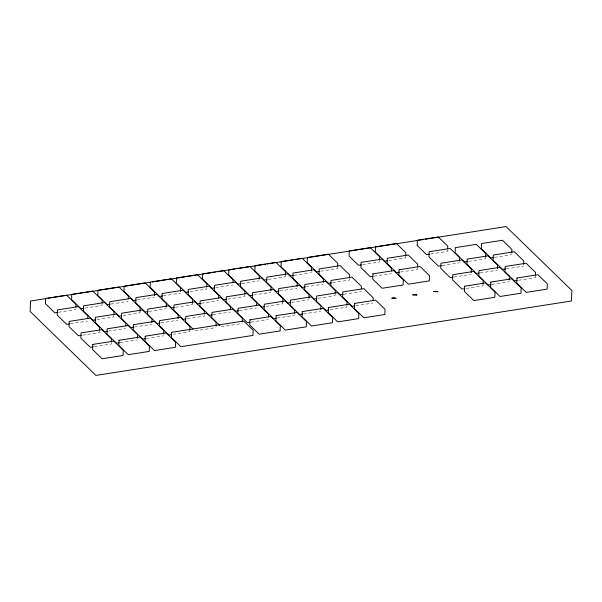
<?xml version="1.0" encoding="UTF-8"?>
<svg xmlns="http://www.w3.org/2000/svg" width="602" height="602" viewBox="0 0 602 602"><rect width="100%" height="100%" fill="white"/><g stroke="black" fill="none" stroke-linecap="round" stroke-linejoin="round"><path stroke-width="0.45" stroke-dasharray="3.01 2.26" d="M99.488 330.799L99.42 332.53L82.113 335.239M102.047 303.724L101.971 305.462L84.671 308.171M111.302 342.282L111.227 344.02L93.927 346.729M113.853 315.215L113.786 316.945L96.486 319.654M140.033 311.114L139.965 312.844L122.665 315.553M189.841 329.986L189.765 331.725L173.376 334.291M192.399 302.919L192.324 304.65L175.024 307.359M204.206 314.402L204.138 316.14L186.831 318.849M206.764 287.335L206.689 289.065L189.389 291.774M244.758 294.717L244.683 296.455L227.383 299.164M282.744 302.106L282.677 303.844L265.377 306.553M285.303 275.039L285.228 276.769L267.928 279.478M335.103 293.911L335.036 295.642L317.736 298.351M337.662 266.837L337.587 268.575L320.287 271.284M346.918 305.395L346.85 307.133L329.542 309.842M349.476 278.327L349.401 280.058L332.101 282.767M379.546 260.282L379.478 262.02L362.178 264.722M405.725 256.181L405.658 257.919L388.358 260.628M417.54 267.672L417.472 269.403L400.164 272.112M447.617 249.627L447.542 251.365L430.242 254.067M483.052 284.084L482.985 285.822L465.677 288.531M485.611 257.016L485.536 258.747L468.236 261.456M535.411 275.889L535.344 277.627L518.036 280.336M58.492 312.265L75.792 309.556M110.851 304.07L128.151 301.361M137.03 299.969L154.33 297.26M163.21 295.875L180.51 293.166M215.569 287.673L232.869 284.972M241.748 283.58L259.048 280.871M294.107 275.385L311.407 272.676M70.306 323.756L87.606 321.047M148.845 311.46L166.144 308.751M201.203 303.265L218.503 300.556M253.562 295.063L270.862 292.354M279.742 290.969L297.042 288.26M305.921 286.868L323.221 284.159M373.985 276.213L391.292 273.504M442.056 265.557L459.356 262.848M494.415 257.363L511.715 254.654M108.292 331.145L125.6 328.436M134.472 327.044L151.779 324.335M160.651 322.943L177.959 320.234M213.018 314.748L230.318 312.039M239.197 310.647L256.497 307.938M291.556 302.452L308.856 299.743M343.915 294.258L361.215 291.549M453.87 277.04L471.17 274.331M480.05 272.947L497.35 270.238M506.229 268.846L523.529 266.137M120.107 342.628L137.406 339.919M146.286 338.527L163.586 335.818M195.003 330.904L215.945 327.623M221.182 326.803L242.124 323.522M251.004 322.138L268.304 319.429M277.183 318.037L294.491 315.328M303.363 313.943L320.67 311.234M355.722 305.741L373.029 303.032M491.857 284.43L509.164 281.721"/><path stroke-width="0.9" d="M75.897 306.952L76.01 304.356L66.559 295.161L45.617 298.442L45.398 303.649L54.85 312.837L57.581 312.408M87.711 318.443L87.824 315.839L78.373 306.651L57.431 309.932L57.213 315.132L66.664 324.32L69.396 323.899M99.526 329.926L99.639 327.322L90.187 318.134L69.238 321.415L69.019 326.623L78.471 335.811L81.202 335.382M102.084 302.859L102.189 300.255L92.738 291.067L71.796 294.34L71.578 299.548L81.029 308.736L83.761 308.314M111.34 341.417L111.445 338.813L101.994 329.625L81.052 332.898L80.834 338.106L90.285 347.294L93.017 346.872M113.891 314.342L114.004 311.738L104.552 302.55L83.61 305.831L83.392 311.038L92.843 320.226L95.575 319.797M125.705 325.832L125.818 323.229L116.367 314.041L95.425 317.314L95.206 322.522L104.65 331.71L107.382 331.281M128.264 298.758L128.369 296.154L118.918 286.966L97.975 290.247L97.757 295.454L107.209 304.642L109.94 304.213M137.482 338.181L137.625 334.712L128.173 325.524L107.231 328.805L107.013 334.012L116.464 343.2L119.196 342.771M140.033 311.114L140.183 307.645L130.732 298.457L109.79 301.73L109.572 306.937L119.023 316.125L121.754 315.696M151.847 322.597L151.997 319.128L142.546 309.94L121.604 313.221L121.386 318.42L130.83 327.616L133.561 327.187M154.405 295.529L154.548 292.06L145.097 282.872L124.155 286.146L123.937 291.353L133.388 300.541L136.12 300.112M163.661 334.087L163.804 330.618L154.36 321.43L133.411 324.704L133.192 329.911L142.644 339.099L145.375 338.67M166.22 307.012L166.363 303.543L156.911 294.355L135.969 297.636L135.751 302.836L145.202 312.032L147.934 311.603M178.026 318.503L178.177 315.034L168.726 305.839L147.783 309.119L147.565 314.327L157.009 323.515L159.741 323.086M180.585 291.428L180.728 287.959L171.277 278.771L150.334 282.052L150.116 287.252L159.568 296.44L162.299 296.018M189.841 329.986L189.984 326.517L180.54 317.329L159.59 320.61L159.372 325.81L168.823 334.998L171.555 334.577M192.399 302.919L192.542 299.442L183.091 290.254L162.149 293.535L161.93 298.743L171.382 307.931L174.113 307.502M204.244 313.537L204.356 310.933L194.905 301.745L173.963 305.018L173.745 310.226L183.189 319.414L185.92 318.992M206.802 286.462L206.907 283.858L197.456 274.67L176.514 277.951L176.296 283.158L185.747 292.346L188.479 291.917M216.02 325.893L216.163 322.416L206.719 313.228L185.77 316.509L185.551 321.716L193.114 329.068M218.609 297.952L218.722 295.349L209.27 286.161L188.328 289.434L188.11 294.641L197.561 303.829L200.293 303.4M230.423 309.436L230.536 306.832L221.084 297.644L200.142 300.925L199.924 306.132L209.368 315.32L212.1 314.891M232.982 282.368L233.087 279.764L223.635 270.576L202.693 273.85L202.475 279.057L211.927 288.245L214.658 287.816M242.2 321.792L242.343 318.323L232.899 309.135L211.949 312.408L211.731 317.615L219.926 325.577M244.788 293.851L244.901 291.248L235.45 282.06L214.508 285.34L214.289 290.548L223.741 299.736L226.472 299.307M256.602 305.342L256.715 302.738L247.264 293.55L226.322 296.824L226.104 302.031L235.555 311.219L238.287 310.79M259.123 279.132L259.266 275.663L249.815 266.475L228.873 269.756L228.655 274.956L238.106 284.152L240.838 283.723M268.417 316.825L268.522 314.221L259.078 305.033L238.129 308.314L237.91 313.514L247.362 322.71L250.093 322.281M270.938 290.623L271.081 287.154L261.629 277.958L240.687 281.239L240.469 286.447L249.92 295.635L252.652 295.206M282.744 302.106L282.895 298.637L273.443 289.449L252.501 292.73L252.283 297.93L261.735 307.118L264.466 306.696M285.303 275.039L285.446 271.57L275.994 262.374L255.052 265.655L254.834 270.862L264.286 280.05L267.017 279.621M294.559 313.597L294.709 310.12L285.258 300.932L264.308 304.213L264.09 309.42L273.541 318.608L276.273 318.18M297.117 286.522L297.26 283.053L287.809 273.865L266.867 277.146L266.648 282.346L276.1 291.534L278.831 291.112M308.924 298.013L309.074 294.536L299.623 285.348L278.681 288.629L278.463 293.836L287.914 303.024L290.646 302.595M311.482 270.938L311.625 267.469L302.174 258.281L281.232 261.554L281.014 266.761L290.465 275.949L293.197 275.52M320.738 309.496L320.889 306.027L311.437 296.839L290.495 300.112L290.277 305.319L299.721 314.507L302.452 314.078M323.297 282.421L323.44 278.952L313.988 269.764L293.046 273.045L292.828 278.252L302.279 287.44L305.011 287.011M335.141 293.046L335.254 290.442L325.802 281.254L304.86 284.528L304.642 289.735L314.093 298.923L316.825 298.494M337.699 265.971L337.805 263.367L328.361 254.179L307.411 257.46L307.193 262.668L316.644 271.856L319.376 271.427M346.955 304.529L347.068 301.926L337.617 292.738L316.675 296.018L316.456 301.218L325.9 310.414L328.632 309.985M349.514 277.462L349.619 274.858L340.168 265.67L319.226 268.943L319.007 274.151L328.459 283.339L331.19 282.91M361.32 288.945L361.433 286.341L351.982 277.153L331.04 280.434L330.822 285.634L340.273 294.829L343.005 294.401M373.135 300.428L373.248 297.832L363.796 288.636L342.854 291.917L342.636 297.125L352.08 306.313L354.811 305.884M379.584 259.417L379.696 256.813L370.245 247.625L349.303 250.899L349.085 256.106L358.536 265.294L361.268 264.865M391.398 270.9L391.511 268.296L382.059 259.108L361.117 262.389L360.899 267.597L370.343 276.785L373.074 276.356M405.763 255.316L405.876 252.712L396.425 243.524L375.482 246.805L375.264 252.005L384.716 261.2L387.447 260.771M417.577 266.806L417.69 264.203L408.239 255.007L387.297 258.288L387.078 263.495L396.522 272.683L399.254 272.255M447.655 248.761L447.76 246.158L438.309 236.97L417.367 240.243L417.148 245.45L426.6 254.638L429.331 254.21M459.431 261.11L459.574 257.641L450.123 248.453L429.181 251.734L428.963 256.934L438.414 266.129L441.146 265.7M471.238 272.601L471.389 269.132L461.937 259.944L440.995 263.217L440.777 268.424L450.228 277.612L452.96 277.183M483.052 284.084L483.203 280.615L473.751 271.427L452.809 274.708L452.591 279.907L462.035 289.103L464.767 288.674M485.611 257.016L485.754 253.547L476.302 244.352L455.36 247.633L455.142 252.84L464.593 262.028L467.325 261.599M497.425 268.5L497.568 265.03L488.117 255.842L467.175 259.123L466.956 264.323L476.408 273.511L479.139 273.09M509.232 279.99L509.382 276.514L499.931 267.326L478.989 270.607L478.771 275.814L488.214 285.002L490.946 284.573M511.79 252.915L511.933 249.446L502.482 240.258L481.54 243.539L481.322 248.739L490.773 257.927L493.505 257.505M523.605 264.406L523.748 260.929L514.296 251.741L493.354 255.022L493.136 260.23L502.587 269.418L505.319 268.989M535.449 275.024L535.562 272.42L526.11 263.232L505.168 266.505L504.95 271.713L514.394 280.901L517.126 280.472M46.324 298.547L30.536 301.015L30.1 311.43L95.914 375.43L571.464 300.985L571.9 290.57L506.086 226.57L425.283 239.22M48.183 298.253L76.973 293.746M78.832 293.46L150.35 282.263M152.208 281.969L154.067 281.683M155.926 281.39L184.716 276.882M186.575 276.589L204.221 273.827M206.08 273.534L215.365 272.081M217.224 271.795L234.87 269.026M236.729 268.74L261.81 264.812M263.668 264.519L265.527 264.233M267.378 263.939L292.459 260.011M294.318 259.725L423.424 239.513M92.866 344.389L92.648 349.596L102.099 358.784L123.041 355.504L123.26 350.296L113.808 341.108L92.866 344.389M119.045 340.288L118.827 345.495L128.279 354.683L149.221 351.402L149.439 346.203L139.988 337.015L119.045 340.288M145.225 336.194L145.007 341.394L154.458 350.59L175.4 347.309L175.618 342.102L166.167 332.914L145.225 336.194M171.63 332.319L171.412 337.519L180.863 346.707L252.938 335.427L253.156 330.22L243.705 321.032L171.63 332.319M249.943 319.797L249.725 325.005L259.176 334.193L280.118 330.912L280.336 325.712L270.885 316.517L249.943 319.797M276.122 315.696L275.904 320.904L285.356 330.092L306.298 326.818L306.516 321.611L297.064 312.423L276.122 315.696M302.302 311.603L302.084 316.81L311.535 325.998L332.477 322.717L332.695 317.51L323.251 308.322L302.302 311.603M328.481 307.502L328.263 312.709L337.714 321.897L358.657 318.616L358.875 313.416L349.431 304.228L328.481 307.502M354.661 303.408L354.443 308.608L363.894 317.796L384.836 314.522L385.054 309.315L375.61 300.127L354.661 303.408M372.924 273.872L372.706 279.08L382.157 288.268L403.099 284.987L403.317 279.787L393.874 270.599L372.924 273.872M399.103 269.779L398.885 274.979L408.337 284.174L429.279 280.893L429.497 275.686L420.053 266.498L399.103 269.779M464.616 286.191L464.398 291.398L473.849 300.586L494.791 297.305L495.01 292.105L485.566 282.91L464.616 286.191M490.796 282.09L490.577 287.297L500.029 296.485L520.971 293.212L521.189 288.004L511.745 278.816L490.796 282.09M516.975 277.996L516.757 283.203L526.208 292.391L547.15 289.11L547.368 283.903L537.925 274.715L516.975 277.996M435.652 291.368L433.591 291.624L437.985 291.714L435.652 291.368M414.71 294.641L412.648 294.897L417.043 294.995L414.71 294.641M393.768 297.922L391.706 298.178L396.101 298.268L393.768 297.922"/></g></svg>
